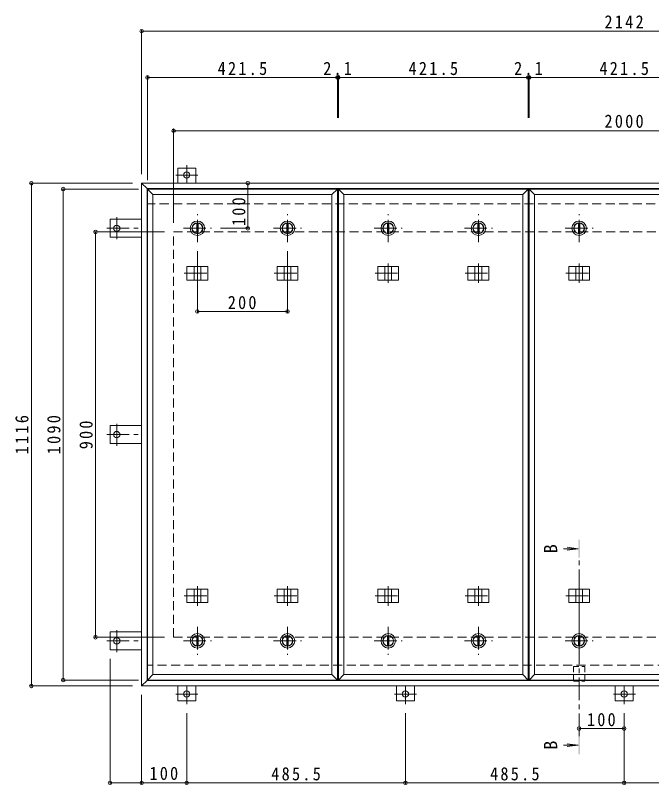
# Model space of a CAD drawing. Units: millimetres at full size, sheet at 1:10. Extents: x -2685 to 2799, y -1962 to 1857.
# Drawn here: x -2685 to -1273, y -296 to 1412 of the extents above; entities that cross this region are included whole.
import ezdxf
from ezdxf.enums import TextEntityAlignment as Align

# ---------------------------------------------------------------- set-up
doc = ezdxf.new("R2010")
doc.units = ezdxf.units.MM
doc.header["$LTSCALE"] = 10
doc.header["$PDMODE"] = 32
doc.header["$PDSIZE"] = 8
for name, pattern in [('CHAIN1', [8, 5, -1, 1, -1]), ('DASHED1', [1.8, 1.2, -0.6]), ('DASHED2', [3, 2, -1])]:
    doc.linetypes.add(name, pattern=pattern)
for name, color, linetype, lineweight in [('0-1_躯体', 2, 'DASHED2', 9), ('0-2_仕上', 4, 'Continuous', 9), ('0-3_建具', 4, 'Continuous', 9), ('0-5_寸法', 7, 'Continuous', 9), ('0-C', 2, 'Continuous', 9), ('0-E', 3, 'Continuous', 9), ('0-F', 7, 'Continuous', 9)]:
    doc.layers.add(name, color=color, linetype=linetype, lineweight=lineweight)
doc.styles.add('ＭＳ ゴシック', font='')
doc.styles.get('ＭＳ ゴシック').set_extended_font_data('MS Gothic')

msp = doc.modelspace()

# ---------------------------------------------------------------- linework, layer by layer
at = {"layer": '0-1_躯体'}
for p, q in [((-274.54, 992.92), (-2392.54, 992.92)), ((-2333.54, 930.92), (-333.54, 930.92)), ((-2333.54, 30.92), (-2333.54, 930.92)), ((-2333.54, 30.92), (-333.54, 30.92)), ((-699.17, -31.08), (-2392.54, -31.08))]:
    msp.add_line(p, q, dxfattribs=at)
at = {"layer": '0-2_仕上'}
for p, q in [((-2391.54, -64.08), (-2391.54, 1025.92)), ((-1970.04, -64.08), (-1970.04, 1025.92)), ((-1967.92, -64.08), (-1967.92, 1025.92)), ((-1546.42, -64.08), (-1546.42, 1025.92)), ((-1544.29, -64.08), (-1544.29, 1025.92)), ((-2379.54, -52.08), (-2379.54, 1013.92)), ((-1982.04, -52.08), (-1982.04, 1013.92)), ((-1955.92, -52.08), (-1955.92, 1013.92)), ((-1558.42, -52.08), (-1558.42, 1013.92)), ((-1532.29, -52.08), (-1532.29, 1013.92)), ((-1435.54, 227.46), (-1468.31, 227.46)), ((-1435.54, 227.46), (-1460.33, 230.73)), ((-1435.54, 227.46), (-1460.33, 224.2)), ((-1435.54, -208.73), (-1468.31, -208.73)), ((-1435.54, -208.73), (-1460.33, -205.47)), ((-1435.54, -208.73), (-1460.33, -211.99))]:
    msp.add_line(p, q, dxfattribs=at)
at = {"layer": '0-2_仕上', "linetype": 'CHAIN1'}
msp.add_line((-1433.54, -188.73), (-1433.54, 207.46), dxfattribs=at)
at = {"layer": '0-2_仕上'}
for points in [[(-2379.54, 1013.92), (-2391.54, 1025.92), (-1970.04, 1025.92)], [(-2379.54, 1013.92), (-1982.04, 1013.92), (-1970.04, 1025.92)], [(-1955.92, 1013.92), (-1967.92, 1025.92), (-1546.42, 1025.92)], [(-1955.92, 1013.92), (-1558.42, 1013.92), (-1546.42, 1025.92)], [(-1532.29, 1013.92), (-1544.29, 1025.92), (-1122.79, 1025.92)], [(-1532.29, 1013.92), (-1134.79, 1013.92), (-1122.79, 1025.92)], [(-2379.54, -52.08), (-2391.54, -64.08), (-1970.04, -64.08)], [(-2379.54, -52.08), (-1982.04, -52.08), (-1970.04, -64.08)], [(-1955.92, -52.08), (-1967.92, -64.08), (-1546.42, -64.08)], [(-1955.92, -52.08), (-1558.42, -52.08), (-1546.42, -64.08)], [(-1532.29, -52.08), (-1544.29, -64.08), (-1122.79, -64.08)], [(-1532.29, -52.08), (-1134.79, -52.08), (-1122.79, -64.08)]]:
    msp.add_lwpolyline(points, dxfattribs=at)
for points in [[(-1431.54, 247.46), (-1435.54, 247.46), (-1431.54, 207.46), (-1435.54, 207.46)], [(-1435.54, -228.73), (-1431.54, -228.73), (-1435.54, -188.73), (-1431.54, -188.73)]]:
    msp.add_solid(points, dxfattribs=at)
at = {"layer": '0-3_建具', "color": 2}
for p, q in [((-2404.54, 1038.92), (-2392.54, 1026.92)), ((-262.54, 1038.92), (-2404.54, 1038.92)), ((-2404.54, -77.08), (-2404.54, 1038.92)), ((-274.54, 1026.92), (-2392.54, 1026.92)), ((-2392.54, -65.08), (-2392.54, 1026.92)), ((-2404.54, -77.08), (-2392.54, -65.08)), ((-274.54, -65.08), (-2392.54, -65.08)), ((-262.54, -77.08), (-2404.54, -77.08))]:
    msp.add_line(p, q, dxfattribs=at)
at = {"layer": '0-3_建具', "linetype": 'CHAIN1'}
for p, q in [((-2280.79, 861.04), (-2280.79, 817.8)), ((-2080.79, 861.04), (-2080.79, 817.8)), ((-1857.17, 861.04), (-1857.17, 817.8)), ((-1657.17, 861.04), (-1657.17, 817.8)), ((-1433.54, 861.04), (-1433.54, 817.8)), ((-2310.2, 838.92), (-2251.38, 838.92)), ((-2110.2, 838.92), (-2051.38, 838.92)), ((-1886.58, 838.92), (-1827.76, 838.92)), ((-1686.58, 838.92), (-1627.76, 838.92)), ((-1462.95, 838.92), (-1404.13, 838.92)), ((-2280.79, 100.81), (-2280.79, 144.04)), ((-2080.79, 100.81), (-2080.79, 144.04)), ((-1857.17, 100.81), (-1857.17, 144.04)), ((-1657.17, 100.81), (-1657.17, 144.04)), ((-1433.54, 100.81), (-1433.54, 144.04)), ((-2310.2, 122.92), (-2251.38, 122.92)), ((-2110.2, 122.92), (-2051.38, 122.92)), ((-1886.58, 122.92), (-1827.76, 122.92)), ((-1686.58, 122.92), (-1627.76, 122.92)), ((-1462.95, 122.92), (-1404.13, 122.92))]:
    msp.add_line(p, q, dxfattribs=at)
at = {"layer": '0-3_建具'}
for p, q in [((-2303.88, 853.92), (-2303.88, 823.92)), ((-2303.88, 853.92), (-2257.71, 853.92)), ((-2288.29, 853.92), (-2288.29, 823.92)), ((-2273.29, 853.92), (-2273.29, 823.92)), ((-2257.71, 853.92), (-2257.71, 823.92)), ((-2103.88, 853.92), (-2103.88, 823.92)), ((-2103.88, 853.92), (-2057.71, 853.92)), ((-2088.29, 853.92), (-2088.29, 823.92)), ((-2073.29, 853.92), (-2073.29, 823.92)), ((-2057.71, 853.92), (-2057.71, 823.92)), ((-1880.26, 853.92), (-1880.26, 823.92)), ((-1880.26, 853.92), (-1834.08, 853.92)), ((-1864.67, 853.92), (-1864.67, 823.92)), ((-1849.67, 853.92), (-1849.67, 823.92)), ((-1834.08, 853.92), (-1834.08, 823.92)), ((-1680.26, 853.92), (-1680.26, 823.92)), ((-1680.26, 853.92), (-1634.08, 853.92)), ((-1664.67, 853.92), (-1664.67, 823.92)), ((-1649.67, 853.92), (-1649.67, 823.92)), ((-1634.08, 853.92), (-1634.08, 823.92)), ((-1456.63, 853.92), (-1456.63, 823.92)), ((-1456.63, 853.92), (-1410.46, 853.92)), ((-1441.04, 853.92), (-1441.04, 823.92)), ((-1426.04, 853.92), (-1426.04, 823.92)), ((-1410.46, 853.92), (-1410.46, 823.92)), ((-2303.88, 823.92), (-2257.71, 823.92)), ((-2103.88, 823.92), (-2057.71, 823.92)), ((-1880.26, 823.92), (-1834.08, 823.92)), ((-1680.26, 823.92), (-1634.08, 823.92)), ((-1456.63, 823.92), (-1410.46, 823.92)), ((-2303.88, 107.92), (-2303.88, 137.92)), ((-2303.88, 137.92), (-2257.71, 137.92)), ((-2288.29, 107.92), (-2288.29, 137.92)), ((-2273.29, 107.92), (-2273.29, 137.92)), ((-2257.71, 107.92), (-2257.71, 137.92)), ((-2103.88, 107.92), (-2103.88, 137.92)), ((-2103.88, 137.92), (-2057.71, 137.92)), ((-2088.29, 107.92), (-2088.29, 137.92)), ((-2073.29, 107.92), (-2073.29, 137.92)), ((-2057.71, 107.92), (-2057.71, 137.92)), ((-1880.26, 107.92), (-1880.26, 137.92)), ((-1880.26, 137.92), (-1834.08, 137.92)), ((-1864.67, 107.92), (-1864.67, 137.92)), ((-1849.67, 107.92), (-1849.67, 137.92)), ((-1834.08, 107.92), (-1834.08, 137.92)), ((-1680.26, 107.92), (-1680.26, 137.92)), ((-1680.26, 137.92), (-1634.08, 137.92)), ((-1664.67, 107.92), (-1664.67, 137.92)), ((-1649.67, 107.92), (-1649.67, 137.92)), ((-1634.08, 107.92), (-1634.08, 137.92)), ((-1456.63, 107.92), (-1456.63, 137.92)), ((-1456.63, 137.92), (-1410.46, 137.92)), ((-1441.04, 107.92), (-1441.04, 137.92)), ((-1426.04, 107.92), (-1426.04, 137.92)), ((-1410.46, 107.92), (-1410.46, 137.92)), ((-2303.88, 107.92), (-2257.71, 107.92)), ((-2103.88, 107.92), (-2057.71, 107.92)), ((-1880.26, 107.92), (-1834.08, 107.92)), ((-1680.26, 107.92), (-1634.08, 107.92)), ((-1456.63, 107.92), (-1410.46, 107.92))]:
    msp.add_line(p, q, dxfattribs=at)
at = {"layer": '0-5_寸法', "linetype": 'DASHED1'}
for points in [[(-1445.84, -34.28), (-1421.24, -34.28), (-1421.24, -66.28)], [(-1445.84, -34.28), (-1445.84, -66.28), (-1421.24, -66.28)]]:
    msp.add_lwpolyline(points, dxfattribs=at)
at = {"layer": '0-C', "linetype": 'CHAIN1'}
for p, q in [((-2280.79, 907.92), (-2280.79, 969.92)), ((-2080.79, 907.92), (-2080.79, 969.92)), ((-1857.17, 907.92), (-1857.17, 969.92)), ((-1657.17, 907.92), (-1657.17, 969.92)), ((-1433.54, 907.92), (-1433.54, 969.92)), ((-2311.79, 938.92), (-2249.79, 938.92)), ((-2111.79, 938.92), (-2049.79, 938.92)), ((-1888.17, 938.92), (-1826.17, 938.92)), ((-1688.17, 938.92), (-1626.17, 938.92)), ((-1464.54, 938.92), (-1402.54, 938.92)), ((-2280.79, 53.92), (-2280.79, -8.08)), ((-2080.79, 53.92), (-2080.79, -8.08)), ((-1857.17, 53.92), (-1857.17, -8.08)), ((-1657.17, 53.92), (-1657.17, -8.08)), ((-1433.54, 53.92), (-1433.54, -8.08)), ((-2311.79, 22.92), (-2249.79, 22.92)), ((-2111.79, 22.92), (-2049.79, 22.92)), ((-1888.17, 22.92), (-1826.17, 22.92)), ((-1688.17, 22.92), (-1626.17, 22.92)), ((-1464.54, 22.92), (-1402.54, 22.92))]:
    msp.add_line(p, q, dxfattribs=at)
at = {"layer": '0-C'}
for p, q in [((-2282.29, 950.33), (-2282.29, 927.52)), ((-2279.29, 950.33), (-2279.29, 927.52)), ((-2082.29, 950.33), (-2082.29, 927.52)), ((-2079.29, 950.33), (-2079.29, 927.52)), ((-1858.67, 950.33), (-1858.67, 927.52)), ((-1855.67, 950.33), (-1855.67, 927.52)), ((-1658.67, 950.33), (-1658.67, 927.52)), ((-1655.67, 950.33), (-1655.67, 927.52)), ((-1435.04, 950.33), (-1435.04, 927.52)), ((-1432.04, 950.33), (-1432.04, 927.52)), ((-2282.29, 11.52), (-2282.29, 34.33)), ((-2279.29, 11.52), (-2279.29, 34.33)), ((-2082.29, 11.52), (-2082.29, 34.33)), ((-2079.29, 11.52), (-2079.29, 34.33)), ((-1858.67, 11.52), (-1858.67, 34.33)), ((-1855.67, 11.52), (-1855.67, 34.33)), ((-1658.67, 11.52), (-1658.67, 34.33)), ((-1655.67, 11.52), (-1655.67, 34.33)), ((-1435.04, 11.52), (-1435.04, 34.33)), ((-1432.04, 11.52), (-1432.04, 34.33))]:
    msp.add_line(p, q, dxfattribs=at)
for centre, radius in [((-2280.79, 938.92), 16), ((-2280.79, 938.92), 12), ((-2280.79, 938.92), 11.5), ((-2080.79, 938.92), 16), ((-2080.79, 938.92), 12), ((-2080.79, 938.92), 11.5), ((-1857.17, 938.92), 16), ((-1857.17, 938.92), 12), ((-1857.17, 938.92), 11.5), ((-1657.17, 938.92), 16), ((-1657.17, 938.92), 12), ((-1657.17, 938.92), 11.5), ((-1433.54, 938.92), 16), ((-1433.54, 938.92), 12), ((-1433.54, 938.92), 11.5), ((-2280.79, 22.92), 16), ((-2280.79, 22.92), 12), ((-2280.79, 22.92), 11.5), ((-2080.79, 22.92), 16), ((-2080.79, 22.92), 12), ((-2080.79, 22.92), 11.5), ((-1857.17, 22.92), 16), ((-1857.17, 22.92), 12), ((-1857.17, 22.92), 11.5), ((-1657.17, 22.92), 16), ((-1657.17, 22.92), 12), ((-1657.17, 22.92), 11.5), ((-1433.54, 22.92), 16), ((-1433.54, 22.92), 12), ((-1433.54, 22.92), 11.5)]:
    msp.add_circle(centre, radius, dxfattribs=at)
at = {"layer": '0-E', "linetype": 'CHAIN1'}
for p, q in [((-2304.54, 1079.28), (-2304.54, 1039.12)), ((-2279.7, 1057.12), (-2328.59, 1057.12)), ((-2459.74, 963.76), (-2459.74, 914.88)), ((-2481.9, 938.92), (-2404.54, 938.92)), ((-2459.74, 456.08), (-2459.74, 504.97)), ((-2481.9, 480.92), (-2404.54, 480.92)), ((-2459.74, -1.92), (-2459.74, 46.97)), ((-2481.9, 22.92), (-2404.54, 22.92)), ((-2304.54, -117.43), (-2304.54, -77.28)), ((-1819.04, -117.43), (-1819.04, -77.28)), ((-1333.54, -117.43), (-1333.54, -77.28)), ((-2279.7, -95.28), (-2328.59, -95.28)), ((-1794.2, -95.28), (-1843.09, -95.28)), ((-1308.7, -95.28), (-1357.59, -95.28))]:
    msp.add_line(p, q, dxfattribs=at)
at = {"layer": '0-E'}
for p, q in [((-2324.54, 1038.92), (-2324.54, 1072.12)), ((-2284.54, 1072.12), (-2324.54, 1072.12)), ((-2284.54, 1038.92), (-2284.54, 1072.12)), ((-2404.54, 958.92), (-2474.74, 958.92)), ((-2474.74, 958.92), (-2474.74, 918.92)), ((-2404.54, 918.92), (-2474.74, 918.92)), ((-2404.54, 500.92), (-2474.74, 500.92)), ((-2474.74, 460.92), (-2474.74, 500.92)), ((-2404.54, 460.92), (-2474.74, 460.92)), ((-2404.54, 42.92), (-2474.74, 42.92)), ((-2474.74, 2.92), (-2474.74, 42.92)), ((-2404.54, 2.92), (-2474.74, 2.92)), ((-2324.54, -77.08), (-2324.54, -110.28)), ((-2284.54, -77.08), (-2284.54, -110.28)), ((-1839.04, -77.08), (-1839.04, -110.28)), ((-1799.04, -77.08), (-1799.04, -110.28)), ((-1353.54, -77.08), (-1353.54, -110.28)), ((-1313.54, -77.08), (-1313.54, -110.28)), ((-2284.54, -110.28), (-2324.54, -110.28)), ((-1799.04, -110.28), (-1839.04, -110.28)), ((-1313.54, -110.28), (-1353.54, -110.28))]:
    msp.add_line(p, q, dxfattribs=at)
for centre in [(-2304.54, 1057.12), (-2459.74, 938.92), (-2459.74, 480.92), (-2459.74, 22.92), (-2304.54, -95.28), (-1819.04, -95.28), (-1333.54, -95.28)]:
    msp.add_circle(centre, 7, dxfattribs=at)
at = {"layer": '0-F'}
for p, q in [((-2404.54, 1379.64), (-2404.54, 1058.92)), ((-2404.54, 1376.64), (-262.54, 1376.64)), ((-2391.54, 1276.84), (-2391.54, 1045.92)), ((-2391.54, 1273.84), (-1970.04, 1273.84)), ((-1970.04, 1276.84), (-1970.04, 1184.54)), ((-1970.04, 1273.84), (-1967.92, 1273.84)), ((-1967.92, 1276.84), (-1967.92, 1184.54)), ((-1967.92, 1273.84), (-1546.42, 1273.84)), ((-1546.42, 1276.84), (-1546.42, 1184.54)), ((-1546.42, 1273.84), (-1544.29, 1273.84)), ((-1544.29, 1276.84), (-1544.29, 1184.54)), ((-1544.29, 1273.84), (-1122.79, 1273.84)), ((-2333.54, 1158.64), (-2333.54, 950.92)), ((-2333.54, 1155.64), (-333.54, 1155.64)), ((-2652.28, 1038.92), (-2424.54, 1038.92)), ((-2649.28, 1038.92), (-2649.28, -77.08)), ((-2581.48, 1025.92), (-2411.54, 1025.92)), ((-2578.48, -64.08), (-2578.48, 1025.92)), ((-2168.91, 1038.92), (-2168.91, 938.92)), ((-2509.97, 930.92), (-2353.54, 930.92)), ((-2506.97, 30.92), (-2506.97, 930.92)), ((-2165.91, 938.92), (-2229.79, 938.92)), ((-2280.79, 751.17), (-2280.79, 887.92)), ((-2080.79, 751.17), (-2080.79, 887.92)), ((-2280.79, 754.17), (-2080.79, 754.17)), ((-2509.97, 30.92), (-2353.54, 30.92)), ((-2474.74, -295.32), (-2474.74, -17.08)), ((-2581.48, -64.08), (-2411.54, -64.08)), ((-2652.28, -77.08), (-2424.54, -77.08)), ((-2404.54, -295.32), (-2404.54, -97.08)), ((-2304.54, -295.32), (-2304.54, -137.43)), ((-1819.04, -295.32), (-1819.04, -137.43)), ((-1333.54, -295.32), (-1333.54, -137.43)), ((-1333.54, -171.96), (-1433.54, -171.96)), ((-2474.74, -292.32), (-2404.54, -292.32)), ((-2404.54, -292.32), (-2304.54, -292.32)), ((-2304.54, -292.32), (-1819.04, -292.32)), ((-1819.04, -292.32), (-1333.54, -292.32)), ((-1333.54, -292.32), (-848.04, -292.32))]:
    msp.add_line(p, q, dxfattribs=at)
for p in [(-2404.54, 1376.64), (-2391.54, 1273.84), (-1970.04, 1273.84), (-1967.92, 1273.84), (-1546.42, 1273.84), (-1544.29, 1273.84), (-2333.54, 1155.64), (-2649.28, 1038.92), (-2168.91, 1038.92), (-2578.48, 1025.92), (-2168.91, 938.92), (-2506.97, 930.92), (-2280.79, 754.17), (-2080.79, 754.17), (-2506.97, 30.92), (-2578.48, -64.08), (-2649.28, -77.08), (-1433.54, -171.96), (-1333.54, -171.96), (-2474.74, -292.32), (-2404.54, -292.32), (-2304.54, -292.32), (-1819.04, -292.32), (-1333.54, -292.32)]:
    msp.add_point(p, dxfattribs=at)

# ---------------------------------------------------------------- texts
at = {"layer": '0-5_寸法', "color": 2, "style": 'ＭＳ ゴシック'}
for p in [(-1473.41, 217.46), (-1473.41, -218.73)]:
    msp.add_text('B', height=29.33, rotation=90, dxfattribs=at).set_placement(p, align=Align.BOTTOM_LEFT)
at = {"layer": '0-F', "color": 2, "char_height": 29.33, "attachment_point": 7, "style": 'ＭＳ ゴシック'}
for s, insert in [('\\T1.28;\\W0.9;2142', (-1377.29, 1382.64)), ('\\T1.28;\\W0.9;421.5', (-2235.79, 1278.84)), ('\\T1.27;\\W0.9;2.1', (-2001.48, 1278.84)), ('\\T1.28;\\W0.9;421.5', (-1812.17, 1278.84)), ('\\T1.27;\\W0.9;2.1', (-1577.86, 1278.84)), ('\\T1.28;\\W0.9;421.5', (-1388.54, 1278.84)), ('\\T1.28;\\W0.9;2000', (-1377.29, 1161.64)), ('\\T1.27;\\W0.9;200', (-2213.29, 759.17)), ('\\T1.27;\\W0.9;100', (-1416.04, -166.96)), ('\\T1.27;\\W0.9;100', (-2387.04, -286.32)), ('\\T1.28;\\W0.9;485.5', (-2116.79, -287.32)), ('\\T1.28;\\W0.9;485.5', (-1631.29, -287.32))]:
    msp.add_mtext(s, dxfattribs=dict(at, insert=insert))
at = {"layer": '0-F', "color": 2, "char_height": 29.33, "attachment_point": 7, "rotation": 90, "style": 'ＭＳ ゴシック'}
for s, insert in [('\\T1.27;\\W0.9;100', (-2173.91, 944)), ('\\T1.28;\\W0.9;1116', (-2655.28, 437.17)), ('\\T1.28;\\W0.9;1090', (-2584.48, 437.17)), ('\\T1.27;\\W0.9;900', (-2512.97, 448.42))]:
    msp.add_mtext(s, dxfattribs=dict(at, insert=insert))

doc.saveas('drawing.dxf')
